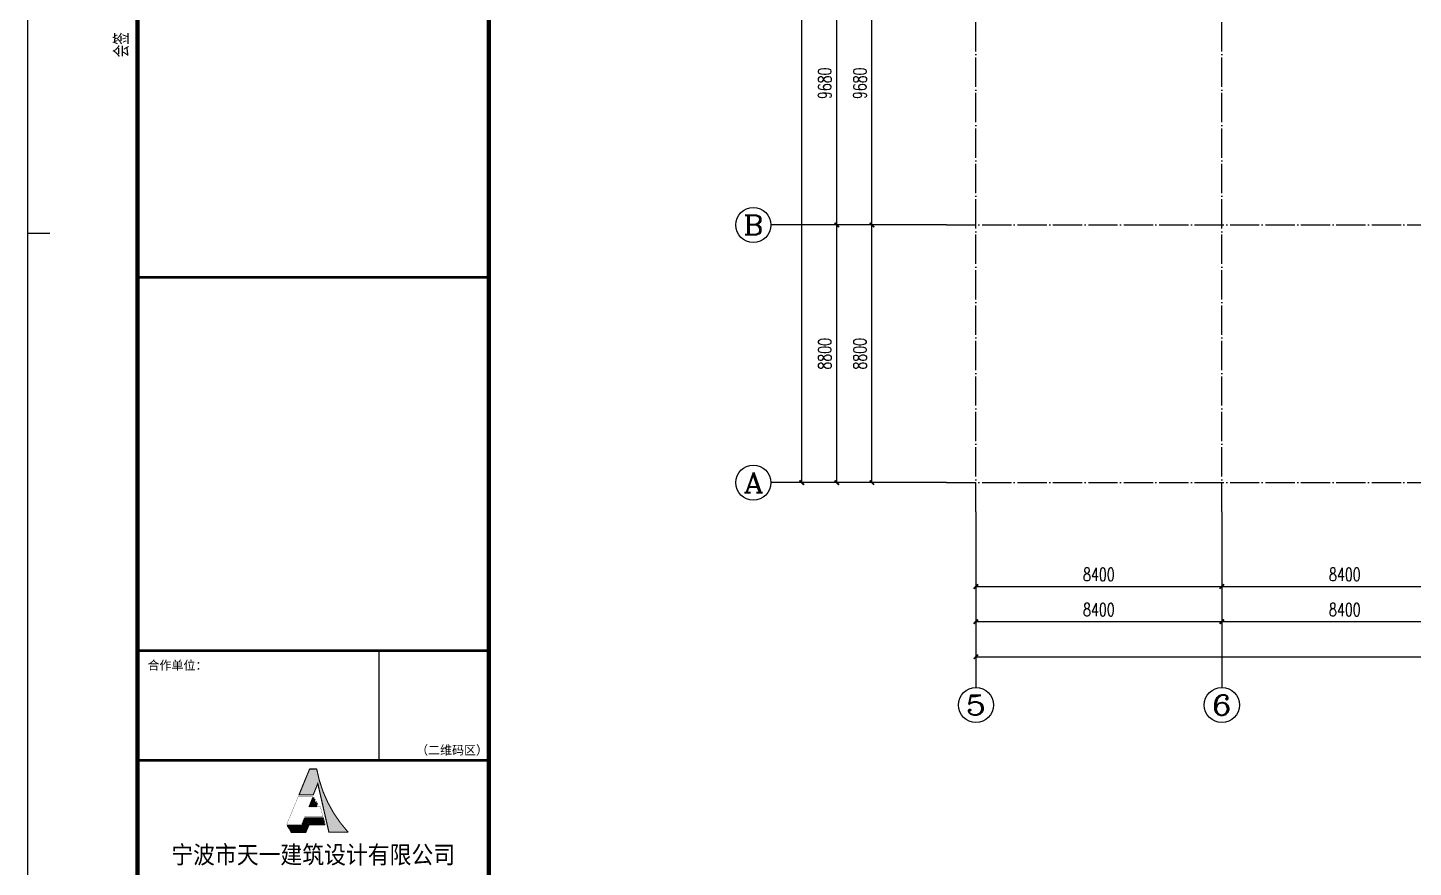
# Model space of a CAD drawing. Extents: x 712773 to 1022356, y -298958 to 209542.
# Drawn here: x 896206 to 943530, y -123958 to -95277 of the extents above; entities that cross this region are included whole.
import ezdxf
from ezdxf.enums import TextEntityAlignment as Align

# ---------------------------------------------------------------- set-up
doc = ezdxf.new("R2010")
doc.units = 0
doc.header["$LTSCALE"] = 500
doc.header["$MEASUREMENT"] = 0
doc.linetypes.add('DOTE', pattern=[2.42, 2, -0.2, 0.02, -0.2])
doc.layers.get('0').update_dxf_attribs({"linetype": 'CONTINUOUS'})
doc.layers.get('DEFPOINTS').update_dxf_attribs({"linetype": 'CONTINUOUS'})
for name, color, linetype in [('AXIS', 3, 'CONTINUOUS'), ('AXIS_TEXT', 7, 'CONTINUOUS'), ('DOTE', 1, 'DOTE'), ('T-TK', 157, 'CONTINUOUS'), ('照明平面标注层', 111, 'CONTINUOUS')]:
    doc.layers.add(name, color=color, linetype=linetype)
doc.styles.add('_TCH_AXIS', font='COMPLEX', dxfattribs={"bigfont": 'GBCBIG'})
doc.styles.add('_TCH_DIM_T3', font='SIMPLEX', dxfattribs={"width": 0.705882, "bigfont": 'GBCBIG'})
doc.styles.add('COMPLEX', font='COMPLEX')
doc.styles.add('TK1-TY', font='simhei.ttf')
doc.styles.add('TK2-TY', font='', dxfattribs={"width": 0.8})
doc.styles.get('TK2-TY').set_extended_font_data('NSimSun')
doc.dimstyles.new('_TCH_ARCH&&150', dxfattribs={"dimtxt": 446.25, "dimasz": 150, "dimexe": 375, "dimexo": 450, "dimgap": 189.375, "dimtad": 1, "dimdec": 0, "dimzin": 0, "dimdsep": 46, "dimtxsty": '_TCH_DIM_T3', "dimblk": 'ARCHTICK', "dimcen": 0.09, "dimclrt": 7, "dimazin": 2, "dimtfac": 1, "dimtdec": 0, "dimtix": 1, "dimtmove": 2, "dimatfit": 3, "dimfxl": 0, "dimtolj": 1, "dimtzin": 0, "dimarcsym": 0})

# ---------------------------------------------------------------- blocks, each defined once
blk = doc.blocks.new('A1E图框')
at = {"layer": 'T-TK'}
blk.add_hatch(color=252, dxfattribs=at).paths.add_polyline_path([(41408, -66893), (41666, -68022), (42072, -68022, -0.138403), (41372, -66604), (41226, -66604), (40992, -67175), (41295, -67175)])
h = blk.add_hatch(color=252, dxfattribs=at)
h.paths.add_polyline_path([(41131, -67728), (41118, -67705), (41048, -67881), (41061, -67904)])
h.paths.add_polyline_path([(41155, -67770), (41142, -67747), (41072, -67923), (41085, -67946)])
h.paths.add_polyline_path([(41099, -67970), (41112, -67992), (41182, -67817), (41169, -67794)])
h.paths.add_polyline_path([(41206, -67858), (41193, -67836), (41123, -68011), (41136, -68034)])
h.paths.add_polyline_path([(41391, -67397), (41377, -67374), (41345, -67455), (41367, -67455)])
h.paths.add_polyline_path([(41366, -67355), (41353, -67332), (41304, -67455), (41326, -67455)])
h.paths.add_polyline_path([(41339, -67308), (41326, -67285), (41258, -67455), (41281, -67455)])
h.paths.add_polyline_path([(41217, -67455), (41240, -67455), (41315, -67267), (41302, -67244)])
for p, q in [((34800, -84100), (34800, -24700)), ((35300, -54400), (34800, -54400)), ((41118, -67705), (41525, -67705)), ((41131, -67728), (41531, -67728)), ((41142, -67747), (41535, -67747)), ((41155, -67770), (41541, -67770)), ((41169, -67794), (41547, -67794)), ((41182, -67817), (41552, -67817)), ((41525, -67705), (41531, -67728)), ((41535, -67747), (41541, -67770)), ((41547, -67794), (41552, -67817)), ((40710, -67881), (40723, -67904)), ((40710, -67881), (41048, -67881)), ((40723, -67904), (41061, -67904)), ((40734, -67923), (40748, -67946)), ((40734, -67923), (41072, -67923)), ((40748, -67946), (41085, -67946)), ((40761, -67970), (40775, -67992)), ((40761, -67970), (41099, -67970)), ((40775, -67992), (41112, -67992)), ((40786, -68011), (40799, -68034)), ((40786, -68011), (41123, -68011)), ((40799, -68034), (41136, -68034)), ((41193, -67836), (41557, -67836)), ((41206, -67858), (41562, -67858)), ((41557, -67836), (41562, -67858))]:
    blk.add_line(p, q, dxfattribs=at)
at = {"layer": 'T-TK', "color": 3}
for p, q in [((41217, -67455), (41302, -67244)), ((41240, -67455), (41315, -67267)), ((41258, -67455), (41326, -67285)), ((41281, -67455), (41339, -67308)), ((41302, -67244), (41315, -67267)), ((41304, -67455), (41353, -67332)), ((41326, -67285), (41339, -67308)), ((41326, -67455), (41366, -67355)), ((41345, -67455), (41377, -67374)), ((41353, -67332), (41366, -67355)), ((41367, -67455), (41391, -67397)), ((41377, -67374), (41391, -67397)), ((41048, -67881), (41118, -67705)), ((41061, -67904), (41131, -67728)), ((41072, -67923), (41142, -67747)), ((41085, -67946), (41155, -67770)), ((41099, -67970), (41169, -67794)), ((41112, -67992), (41182, -67817)), ((41118, -67705), (41131, -67728)), ((41142, -67747), (41155, -67770)), ((41169, -67794), (41182, -67817)), ((41048, -67881), (41061, -67904)), ((41072, -67923), (41085, -67946)), ((41099, -67970), (41112, -67992)), ((41123, -68011), (41193, -67836)), ((41123, -68011), (41136, -68034)), ((41136, -68034), (41206, -67858)), ((41193, -67836), (41206, -67858))]:
    blk.add_line(p, q, dxfattribs=at)
at = {"layer": 'T-TK'}
for points, const_width in [([(37300, -83100), (117900, -83100), (117900, -25700), (37300, -25700)], 100), ([(45300, -83100), (37300, -83100), (37300, -46400), (45300, -46400)], 100), ([(37300, -83100), (45300, -83100), (45300, -55400), (37300, -55400)], 60), ([(45300, -66400), (37300, -66400), (37300, -63900), (45300, -63900)], 60), ([(40697, -67859), (40960, -67222), (41289, -67222), (41196, -67455), (41465, -67455), (41520, -67683), (41105, -67683), (41035, -67859)], 5.66)]:
    blk.add_lwpolyline(points, close=True, dxfattribs=dict(at, const_width=const_width))
blk.add_lwpolyline([(42800, -63900), (45300, -63900), (45300, -66400), (42800, -66400)], close=True, dxfattribs=at)
at = {"layer": 'T-TK', "const_width": 22.5}
blk.add_lwpolyline([(41219, -66592), (41381, -66592, 0.141579), (42098, -68034), (41656, -68034), (41404, -66932), (41303, -67186), (40974, -67186), (41219, -66592)], format="xyb", dxfattribs=at)
at = {"layer": 'T-TK', "const_width": 5.66}
for points in [[(41381, -66592, 0.141579), (42098, -68034), (41656, -68034), (41404, -66932), (41303, -67186), (40974, -67186), (41219, -66592)], [(41372, -66604, 0.138403), (42072, -68022), (41666, -68022), (41408, -66893), (41295, -67175), (40992, -67175), (41226, -66604)]]:
    blk.add_lwpolyline(points, format="xyb", close=True, dxfattribs=at)
at = {"layer": 'T-TK', "style": 'TK2-TY', "width": 0.7}
blk.add_text('会签', height=300, rotation=90, dxfattribs=at).set_placement((36925, -50102), align=Align.MIDDLE_CENTER)
at = {"layer": 'T-TK', "style": 'TK1-TY'}
for s, p in [('合作单位：', (37528, -64336)), ('合作单位：', (37528, -64336)), ('（二维码区）', (43644, -66267))]:
    blk.add_text(s, height=200, dxfattribs=at).set_placement(p)
at = {"layer": 'T-TK', "style": 'TK1-TY', "width": 0.9}
blk.add_text('宁波市天一建筑设计有限公司', height=405, dxfattribs=at).set_placement((41300, -68547), align=Align.MIDDLE_CENTER)
blk = doc.blocks.new('_ArchTick')
at = {"color": 0, "linetype": 'ByBlock', "const_width": 0.4}
blk.add_lwpolyline([(-0.5, -0.5), (0.5, 0.5)], dxfattribs=at)
blk = doc.blocks.new('*D369')
at = {"layer": 'AXIS', "color": 0, "lineweight": -2, "transparency": 16777216}
for p, q in [((927141, -72017), (922266, -72017)), ((922641, -110817), (922641, -72017)), ((927141, -110817), (922266, -110817))]:
    blk.add_line(p, q, dxfattribs=at)
at = {"layer": 'DEFPOINTS', "color": 0, "transparency": 16777216}
for p in [(922641, -72017), (927591, -72017), (927591, -110817)]:
    blk.add_point(p, dxfattribs=at)
at = {"layer": 'AXIS', "color": 0, "lineweight": -2, "transparency": 16777216, "xscale": 150, "yscale": 150, "zscale": 150}
for p, rotation in [((922641, -72017), 90), ((922641, -110817), 270)]:
    blk.add_blockref('_ArchTick', p, dxfattribs=dict(at, rotation=rotation))
at = {"layer": 'AXIS', "color": 7, "transparency": 16777216, "insert": (922229, -91417), "char_height": 446.2, "attachment_point": 5, "rotation": 90, "style": '_TCH_DIM_T3'}
blk.add_mtext('\\A1;38800', dxfattribs=at)
blk = doc.blocks.new('*D370')
at = {"layer": 'AXIS', "color": 0, "lineweight": -2, "transparency": 16777216}
for p, q in [((927141, -102017), (923466, -102017)), ((923841, -110817), (923841, -102017)), ((927141, -110817), (923466, -110817))]:
    blk.add_line(p, q, dxfattribs=at)
at = {"layer": 'DEFPOINTS', "color": 0, "transparency": 16777216}
for p in [(923841, -102017), (927591, -102017), (927591, -110817)]:
    blk.add_point(p, dxfattribs=at)
at = {"layer": 'AXIS', "color": 0, "lineweight": -2, "transparency": 16777216, "xscale": 150, "yscale": 150, "zscale": 150}
for p, rotation in [((923841, -102017), 90), ((923841, -110817), 270)]:
    blk.add_blockref('_ArchTick', p, dxfattribs=dict(at, rotation=rotation))
at = {"layer": 'AXIS', "color": 7, "transparency": 16777216, "insert": (923429, -106417), "char_height": 446.2, "attachment_point": 5, "rotation": 90, "style": '_TCH_DIM_T3'}
blk.add_mtext('\\A1;8800', dxfattribs=at)
blk = doc.blocks.new('*D371')
at = {"layer": 'AXIS', "color": 0, "lineweight": -2, "transparency": 16777216}
for p, q in [((927141, -92337), (923466, -92337)), ((923841, -102017), (923841, -92337)), ((927141, -102017), (923466, -102017))]:
    blk.add_line(p, q, dxfattribs=at)
at = {"layer": 'DEFPOINTS', "color": 0, "transparency": 16777216}
for p in [(923841, -92337), (927591, -92337), (927591, -102017)]:
    blk.add_point(p, dxfattribs=at)
at = {"layer": 'AXIS', "color": 0, "lineweight": -2, "transparency": 16777216, "xscale": 150, "yscale": 150, "zscale": 150}
for p, rotation in [((923841, -92337), 90), ((923841, -102017), 270)]:
    blk.add_blockref('_ArchTick', p, dxfattribs=dict(at, rotation=rotation))
at = {"layer": 'AXIS', "color": 7, "transparency": 16777216, "insert": (923429, -97177), "char_height": 446.2, "attachment_point": 5, "rotation": 90, "style": '_TCH_DIM_T3'}
blk.add_mtext('\\A1;9680', dxfattribs=at)
blk = doc.blocks.new('*D385')
at = {"layer": 'AXIS', "color": 0, "lineweight": -2, "transparency": 16777216}
for p, q in [((928591, -112267), (928591, -117142)), ((1004191, -112267), (1004191, -117142)), ((928591, -116767), (1004191, -116767))]:
    blk.add_line(p, q, dxfattribs=at)
at = {"layer": 'DEFPOINTS', "color": 0, "transparency": 16777216}
for p in [(928591, -111817), (1004191, -111817), (1004191, -116767)]:
    blk.add_point(p, dxfattribs=at)
at = {"layer": 'AXIS', "color": 0, "lineweight": -2, "transparency": 16777216, "xscale": 150, "yscale": 150, "zscale": 150, "rotation": 180}
blk.add_blockref('_ArchTick', (928591, -116767), dxfattribs=at)
at = {"layer": 'AXIS', "color": 0, "lineweight": -2, "transparency": 16777216, "xscale": 150, "yscale": 150, "zscale": 150}
blk.add_blockref('_ArchTick', (1004191, -116767), dxfattribs=at)
at = {"layer": 'AXIS', "color": 7, "transparency": 16777216, "insert": (966391, -116355), "char_height": 446.2, "attachment_point": 5, "style": '_TCH_DIM_T3'}
blk.add_mtext('\\A1;75600', dxfattribs=at)
blk = doc.blocks.new('*D386')
at = {"layer": 'AXIS', "color": 0, "lineweight": -2, "transparency": 16777216}
for p, q in [((928591, -112267), (928591, -115942)), ((936991, -112267), (936991, -115942)), ((928591, -115567), (936991, -115567))]:
    blk.add_line(p, q, dxfattribs=at)
at = {"layer": 'DEFPOINTS', "color": 0, "transparency": 16777216}
for p in [(928591, -111817), (936991, -111817), (936991, -115567)]:
    blk.add_point(p, dxfattribs=at)
at = {"layer": 'AXIS', "color": 0, "lineweight": -2, "transparency": 16777216, "xscale": 150, "yscale": 150, "zscale": 150, "rotation": 180}
blk.add_blockref('_ArchTick', (928591, -115567), dxfattribs=at)
at = {"layer": 'AXIS', "color": 0, "lineweight": -2, "transparency": 16777216, "xscale": 150, "yscale": 150, "zscale": 150}
blk.add_blockref('_ArchTick', (936991, -115567), dxfattribs=at)
at = {"layer": 'AXIS', "color": 7, "transparency": 16777216, "insert": (932791, -115155), "char_height": 446.2, "attachment_point": 5, "style": '_TCH_DIM_T3'}
blk.add_mtext('\\A1;8400', dxfattribs=at)
blk = doc.blocks.new('*D387')
at = {"layer": 'AXIS', "color": 0, "lineweight": -2, "transparency": 16777216}
for p, q in [((936991, -112267), (936991, -115942)), ((945391, -112267), (945391, -115942)), ((936991, -115567), (945391, -115567))]:
    blk.add_line(p, q, dxfattribs=at)
at = {"layer": 'DEFPOINTS', "color": 0, "transparency": 16777216}
for p in [(936991, -111817), (945391, -111817), (945391, -115567)]:
    blk.add_point(p, dxfattribs=at)
at = {"layer": 'AXIS', "color": 0, "lineweight": -2, "transparency": 16777216, "xscale": 150, "yscale": 150, "zscale": 150, "rotation": 180}
blk.add_blockref('_ArchTick', (936991, -115567), dxfattribs=at)
at = {"layer": 'AXIS', "color": 0, "lineweight": -2, "transparency": 16777216, "xscale": 150, "yscale": 150, "zscale": 150}
blk.add_blockref('_ArchTick', (945391, -115567), dxfattribs=at)
at = {"layer": 'AXIS', "color": 7, "transparency": 16777216, "insert": (941191, -115155), "char_height": 446.2, "attachment_point": 5, "style": '_TCH_DIM_T3'}
blk.add_mtext('\\A1;8400', dxfattribs=at)
blk = doc.blocks.new('*D589')
at = {"layer": 'AXIS', "color": 0, "lineweight": -2, "transparency": 16777216}
for p, q in [((928591, -112267), (928591, -114742)), ((936991, -112267), (936991, -114742)), ((928591, -114367), (936991, -114367))]:
    blk.add_line(p, q, dxfattribs=at)
at = {"layer": 'DEFPOINTS', "color": 0, "transparency": 16777216}
for p in [(928591, -111817), (936991, -111817), (936991, -114367)]:
    blk.add_point(p, dxfattribs=at)
at = {"layer": 'AXIS', "color": 0, "lineweight": -2, "transparency": 16777216, "xscale": 150, "yscale": 150, "zscale": 150, "rotation": 180}
blk.add_blockref('_ArchTick', (928591, -114367), dxfattribs=at)
at = {"layer": 'AXIS', "color": 0, "lineweight": -2, "transparency": 16777216, "xscale": 150, "yscale": 150, "zscale": 150}
blk.add_blockref('_ArchTick', (936991, -114367), dxfattribs=at)
at = {"layer": 'AXIS', "color": 7, "transparency": 16777216, "insert": (932791, -113955), "char_height": 446.2, "attachment_point": 5, "style": '_TCH_DIM_T3'}
blk.add_mtext('\\A1;8400', dxfattribs=at)
blk = doc.blocks.new('*D590')
at = {"layer": 'AXIS', "color": 0, "lineweight": -2, "transparency": 16777216}
for p, q in [((936991, -112267), (936991, -114742)), ((945391, -112267), (945391, -114742)), ((936991, -114367), (945391, -114367))]:
    blk.add_line(p, q, dxfattribs=at)
at = {"layer": 'DEFPOINTS', "color": 0, "transparency": 16777216}
for p in [(936991, -111817), (945391, -111817), (945391, -114367)]:
    blk.add_point(p, dxfattribs=at)
at = {"layer": 'AXIS', "color": 0, "lineweight": -2, "transparency": 16777216, "xscale": 150, "yscale": 150, "zscale": 150, "rotation": 180}
blk.add_blockref('_ArchTick', (936991, -114367), dxfattribs=at)
at = {"layer": 'AXIS', "color": 0, "lineweight": -2, "transparency": 16777216, "xscale": 150, "yscale": 150, "zscale": 150}
blk.add_blockref('_ArchTick', (945391, -114367), dxfattribs=at)
at = {"layer": 'AXIS', "color": 7, "transparency": 16777216, "insert": (941191, -113955), "char_height": 446.2, "attachment_point": 5, "style": '_TCH_DIM_T3'}
blk.add_mtext('\\A1;8400', dxfattribs=at)
blk = doc.blocks.new('*D634')
at = {"layer": 'AXIS', "color": 0, "lineweight": -2, "transparency": 16777216}
for p, q in [((927141, -102017), (924666, -102017)), ((925041, -110817), (925041, -102017)), ((927141, -110817), (924666, -110817))]:
    blk.add_line(p, q, dxfattribs=at)
at = {"layer": 'DEFPOINTS', "color": 0, "transparency": 16777216}
for p in [(925041, -102017), (927591, -102017), (927591, -110817)]:
    blk.add_point(p, dxfattribs=at)
at = {"layer": 'AXIS', "color": 0, "lineweight": -2, "transparency": 16777216, "xscale": 150, "yscale": 150, "zscale": 150}
for p, rotation in [((925041, -102017), 90), ((925041, -110817), 270)]:
    blk.add_blockref('_ArchTick', p, dxfattribs=dict(at, rotation=rotation))
at = {"layer": 'AXIS', "color": 7, "transparency": 16777216, "insert": (924629, -106417), "char_height": 446.2, "attachment_point": 5, "rotation": 90, "style": '_TCH_DIM_T3'}
blk.add_mtext('\\A1;8800', dxfattribs=at)
blk = doc.blocks.new('*D635')
at = {"layer": 'AXIS', "color": 0, "lineweight": -2, "transparency": 16777216}
for p, q in [((927141, -92337), (924666, -92337)), ((925041, -102017), (925041, -92337)), ((927141, -102017), (924666, -102017))]:
    blk.add_line(p, q, dxfattribs=at)
at = {"layer": 'DEFPOINTS', "color": 0, "transparency": 16777216}
for p in [(925041, -92337), (927591, -92337), (927591, -102017)]:
    blk.add_point(p, dxfattribs=at)
at = {"layer": 'AXIS', "color": 0, "lineweight": -2, "transparency": 16777216, "xscale": 150, "yscale": 150, "zscale": 150}
for p, rotation in [((925041, -92337), 90), ((925041, -102017), 270)]:
    blk.add_blockref('_ArchTick', p, dxfattribs=dict(at, rotation=rotation))
at = {"layer": 'AXIS', "color": 7, "transparency": 16777216, "insert": (924629, -97177), "char_height": 446.2, "attachment_point": 5, "rotation": 90, "style": '_TCH_DIM_T3'}
blk.add_mtext('\\A1;9680', dxfattribs=at)
blk = doc.blocks.new('_AXISO')
blk.add_circle((0, 0), 0.5)
at = {"layer": 'AXIS_TEXT', "style": 'COMPLEX', "width": 1.302083}
blk.add_attdef('A', text='', height=0.56, dxfattribs=at).set_placement((-0.25, -0.28), (0.25, -0.28), align=Align.FIT)

msp = doc.modelspace()

# ---------------------------------------------------------------- linework, layer by layer
at = {"layer": 'AXIS'}
for p, q in [((927591.1, -102017), (921591.1, -102017)), ((927591.1, -110817), (921591.1, -110817)), ((928591.1, -111817), (928591.1, -117817)), ((936991.1, -111817), (936991.1, -117817))]:
    msp.add_line(p, q, dxfattribs=at)
at = {"layer": 'DOTE'}
for p, q in [((928591.1, -111817), (928591.1, -71017)), ((936991.1, -111817), (936991.1, -71017)), ((927591.1, -102017), (1005191.1, -102017)), ((927591.1, -110817), (1005191.1, -110817))]:
    msp.add_line(p, q, dxfattribs=at)

# ---------------------------------------------------------------- block references
at = {"layer": 'AXIS'}
ref = msp.add_blockref('_AXISO', (920991.1, -102017), dxfattribs=dict(at, xscale=1200, yscale=1200, zscale=1200))
ref.add_attrib('A', 'B', dxfattribs={"layer": 'AXIS_TEXT', "height": 678.8, "style": '_TCH_AXIS', "width": 1.544118}).set_placement((920651.7, -102356.4), (921330.5, -102356.4), align=Align.FIT)
ref = msp.add_blockref('_AXISO', (920991.1, -110817), dxfattribs=dict(at, xscale=1200, yscale=1200, zscale=1200))
ref.add_attrib('A', 'A', dxfattribs={"layer": 'AXIS_TEXT', "height": 678.8, "style": '_TCH_AXIS', "width": 1.458333}).set_placement((920651.7, -111156.4), (921330.5, -111156.4), align=Align.FIT)
ref = msp.add_blockref('_AXISO', (928591.1, -118417), dxfattribs=dict(at, xscale=1200, yscale=1200, zscale=1200))
ref.add_attrib('A', '5', dxfattribs={"layer": 'AXIS_TEXT', "height": 678.8, "style": '_TCH_AXIS', "width": 1.875}).set_placement((928251.7, -118756.4), (928930.5, -118756.4), align=Align.FIT)
ref = msp.add_blockref('_AXISO', (936991.1, -118417), dxfattribs=dict(at, xscale=1200, yscale=1200, zscale=1200))
ref.add_attrib('A', '6', dxfattribs={"layer": 'AXIS_TEXT', "height": 678.8, "style": '_TCH_AXIS', "width": 1.875}).set_placement((936651.7, -118756.4), (937330.5, -118756.4), align=Align.FIT)
at = {"layer": '照明平面标注层', "xscale": 1.5, "yscale": 1.5, "zscale": 1.5}
msp.add_blockref('A1E图框', (844005.8, -20707.5), dxfattribs=at)

# ---------------------------------------------------------------- dimensions: what is measured, and where the dimension line sits
at = {"layer": 'AXIS'}
for p1, p2, distance, picture, middle in [((927591.1, -110817), (927591.1, -72017), 4950, '*D369', (922228.6, -91417)), ((927591.1, -102017), (927591.1, -92337), 3750, '*D371', (923428.6, -97177)), ((927591.1, -102017), (927591.1, -92337), 2550, '*D635', (924628.6, -97177)), ((927591.1, -110817), (927591.1, -102017), 3750, '*D370', (923428.6, -106417)), ((927591.1, -110817), (927591.1, -102017), 2550, '*D634', (924628.6, -106417)), ((928591.1, -111817), (1004191.1, -111817), -4950, '*D385', (966391.1, -116354.5)), ((928591.1, -111817), (936991.1, -111817), -3750, '*D386', (932791.1, -115154.5)), ((928591.1, -111817), (936991.1, -111817), -2550, '*D589', (932791.1, -113954.5)), ((936991.1, -111817), (945391.1, -111817), -3750, '*D387', (941191.1, -115154.5)), ((936991.1, -111817), (945391.1, -111817), -2550, '*D590', (941191.1, -113954.5))]:
    dim = msp.add_aligned_dim(p1=p1, p2=p2, distance=distance, dimstyle='_TCH_ARCH&&150', dxfattribs=at)
    dim.commit()
    dim.dimension.update_dxf_attribs({"geometry": picture, "text_midpoint": middle})

doc.saveas('drawing.dxf')
